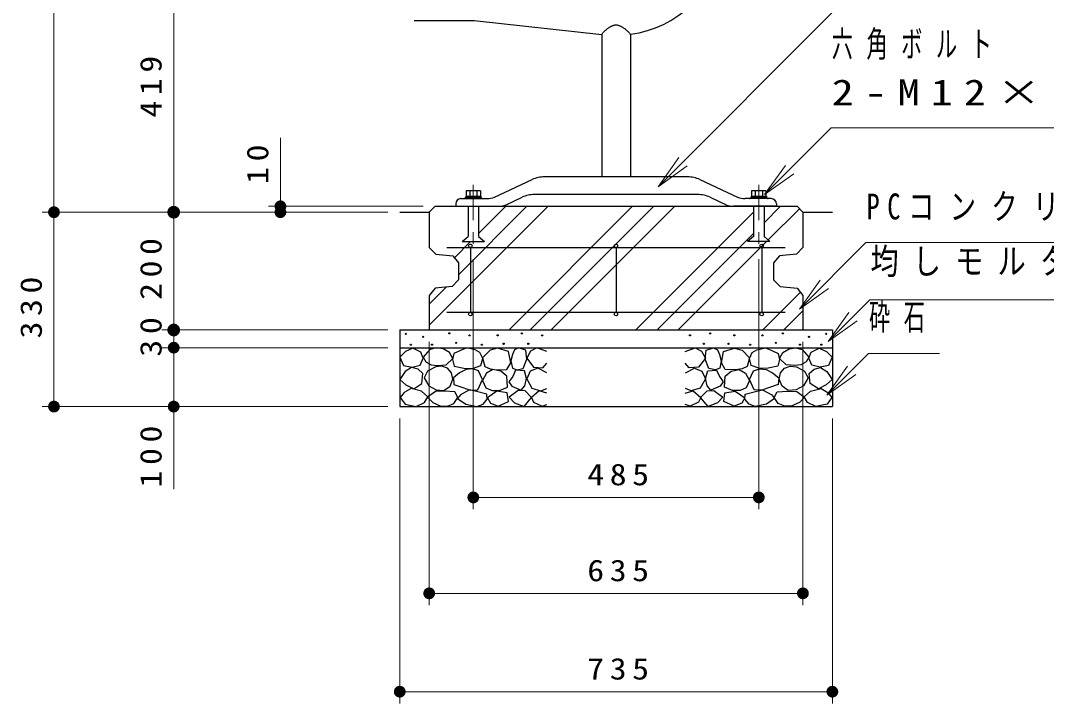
# Model space of a CAD drawing. Units: millimetres on the paper, scale 1:20. Extents: x -365 to 0, y 0 to 257.
# Drawn here: x -144.3 to -57.1, y 63.1 to 121.1 of the extents above; entities that cross this region are included whole.
import ezdxf

# ---------------------------------------------------------------- set-up
doc = ezdxf.new("R2010")
doc.units = ezdxf.units.MM
doc.linetypes.add('USER2', pattern=[6, 3, -1, 1, -1])
doc.layers.add('LY_1', color=3, linetype='Continuous', lineweight=25)
doc.styles.add('ＭＳ ゴシック', font='')
doc.styles.get('ＭＳ ゴシック').set_extended_font_data('MS Gothic')

# ---------------------------------------------------------------- blocks, each defined once
blk = doc.blocks.new('filled_dot')
at = {"color": 0, "linetype": 'Continuous', "lineweight": -2, "const_width": 1.25}
blk.add_lwpolyline([(-0.625, 0, 1), (0.625, 0, 1)], format="xyb", close=True, dxfattribs=at)

msp = doc.modelspace()

# ---------------------------------------------------------------- linework, layer by layer
at = {"layer": 'LY_1', "color": 7, "lineweight": 13}
for p, q in [((-141.432, 104.795), (-141.432, 144.795)), ((-131.259, 104.795), (-131.259, 125.745)), ((-122.193, 104.795), (-122.193, 111.107)), ((-90.105, 106.951), (-88.337, 109.426)), ((-90.105, 106.951), (-87.983, 109.073)), ((-87.63, 108.719), (-90.105, 106.951)), ((-81.066, 106.294), (-79.299, 108.769)), ((-81.066, 106.294), (-78.945, 108.415)), ((-78.591, 108.061), (-81.066, 106.294)), ((-113.055, 104.795), (-142.432, 104.795)), ((-141.432, 88.295), (-141.432, 104.795)), ((-113.055, 104.795), (-132.259, 104.795)), ((-131.259, 94.795), (-131.259, 104.795)), ((-110.055, 105.295), (-123.193, 105.295)), ((-113.055, 104.795), (-123.193, 104.795)), ((-109.555, 95.195), (-99.455, 105.295)), ((-107.055, 99.491), (-101.251, 105.295)), ((-105.355, 102.987), (-103.047, 105.295)), ((-102.771, 94.795), (-92.271, 105.295)), ((-100.975, 94.795), (-90.475, 105.295)), ((-99.179, 94.795), (-88.679, 105.295)), ((-91.995, 94.795), (-82.005, 104.784)), ((-81.105, 103.888), (-79.699, 105.295)), ((-80.762, 102.435), (-78.104, 105.093)), ((-90.199, 94.795), (-82.005, 102.988)), ((-107.415, 100.927), (-106.047, 102.295)), ((-88.403, 94.795), (-80.903, 102.295)), ((-105.805, 100.795), (-105.805, 79.584)), ((-81.555, 100.795), (-81.555, 79.584)), ((-78.104, 96.559), (-76.336, 99.034)), ((-78.104, 96.559), (-75.982, 98.68)), ((-109.555, 96.991), (-108.106, 98.44)), ((-81.218, 94.795), (-78.017, 97.996)), ((-75.629, 98.327), (-78.104, 96.559)), ((-79.422, 94.795), (-77.805, 96.412)), ((-75.67, 93.808), (-73.902, 96.283)), ((-75.67, 93.808), (-73.549, 95.929)), ((-73.195, 95.576), (-75.67, 93.808)), ((-113.055, 94.795), (-132.259, 94.795)), ((-131.259, 93.295), (-131.259, 94.795)), ((-113.055, 93.295), (-132.259, 93.295)), ((-131.259, 81.291), (-131.259, 93.295)), ((-109.555, 93.795), (-109.555, 71.44)), ((-77.805, 93.795), (-77.805, 71.44)), ((-75.776, 89.258), (-74.008, 91.733)), ((-75.776, 89.258), (-73.654, 91.38)), ((-73.301, 91.026), (-75.776, 89.258)), ((-113.055, 88.295), (-142.432, 88.295)), ((-112.055, 87.295), (-112.055, 63.092)), ((-75.305, 87.295), (-75.305, 63.092)), ((-81.555, 80.584), (-105.805, 80.584)), ((-77.805, 72.44), (-109.555, 72.44)), ((-75.305, 64.092), (-112.055, 64.092))]:
    msp.add_line(p, q, dxfattribs=at)
at = {"layer": 'LY_1'}
for p, q in [((-110.828, 121.065), (-105.747, 121.065)), ((-105.747, 121.065), (-94.895, 119.892)), ((-94.895, 119.892), (-94.895, 107.795)), ((-92.465, 119.895), (-92.465, 107.795)), ((-104.006, 106.083), (-100.805, 107.564)), ((-87.605, 107.795), (-99.755, 107.795)), ((-86.556, 107.564), (-83.355, 106.083)), ((-106.411, 106.61), (-106.411, 106.16)), ((-105.199, 106.61), (-106.411, 106.61)), ((-106.108, 106.61), (-106.108, 106.16)), ((-105.502, 106.61), (-105.502, 106.16)), ((-105.199, 106.61), (-105.199, 106.16)), ((-82.161, 106.61), (-82.161, 106.16)), ((-80.949, 106.61), (-82.161, 106.61)), ((-81.858, 106.61), (-81.858, 106.16)), ((-81.252, 106.61), (-81.252, 106.16)), ((-80.949, 106.61), (-80.949, 106.16)), ((-107.305, 105.495), (-107.305, 105.295)), ((-106.855, 105.945), (-104.635, 105.945)), ((-106.526, 105.974), (-106.485, 106.015)), ((-106.455, 106.16), (-106.455, 106.045)), ((-106.455, 106.16), (-105.155, 106.16)), ((-106.455, 106.045), (-105.155, 106.045)), ((-105.155, 106.16), (-105.155, 106.045)), ((-105.126, 106.015), (-105.085, 105.974)), ((-103.029, 105.433), (-101.666, 106.064)), ((-86.744, 106.295), (-100.616, 106.295)), ((-85.695, 106.064), (-84.332, 105.433)), ((-80.505, 105.945), (-82.725, 105.945)), ((-82.235, 106.015), (-82.276, 105.974)), ((-82.205, 106.16), (-82.205, 106.045)), ((-82.205, 106.16), (-80.905, 106.16)), ((-80.947, 106.045), (-82.164, 106.045)), ((-80.905, 106.16), (-80.905, 106.045)), ((-80.835, 105.974), (-80.876, 106.015)), ((-80.055, 105.495), (-80.055, 105.295)), ((-112.055, 104.795), (-109.555, 104.795)), ((-109.055, 105.295), (-109.555, 104.795)), ((-109.555, 104.795), (-109.555, 101.795)), ((-109.055, 105.295), (-78.305, 105.295)), ((-107.305, 105.295), (-103.658, 105.295)), ((-106.255, 105.295), (-106.255, 102.745)), ((-105.355, 105.295), (-105.355, 102.745)), ((-80.055, 105.295), (-83.702, 105.295)), ((-82.005, 105.295), (-82.005, 102.745)), ((-81.105, 105.295), (-81.105, 102.745)), ((-78.305, 105.295), (-77.805, 104.795)), ((-77.805, 104.795), (-75.305, 104.795)), ((-77.805, 104.795), (-77.805, 101.795)), ((-106.755, 102.295), (-106.255, 102.745)), ((-106.755, 102.295), (-104.855, 102.295)), ((-105.355, 102.745), (-104.855, 102.295)), ((-82.005, 102.745), (-82.505, 102.295)), ((-80.605, 102.295), (-82.505, 102.295)), ((-80.605, 102.295), (-81.105, 102.745)), ((-109.555, 101.795), (-109, 101.239)), ((-109, 101.239), (-107.553, 101.094)), ((-108.055, 101.795), (-79.305, 101.795)), ((-106.055, 101.795), (-106.055, 96.295)), ((-93.68, 101.795), (-93.68, 96.295)), ((-81.305, 101.795), (-81.305, 96.295)), ((-78.361, 101.239), (-79.808, 101.094)), ((-77.805, 101.795), (-78.361, 101.239)), ((-107.553, 101.094), (-107.055, 100.486)), ((-107.055, 100.486), (-107.055, 99.045)), ((-79.808, 101.094), (-80.305, 100.486)), ((-80.305, 100.486), (-80.305, 99.045)), ((-107.611, 98.489), (-109.058, 98.344)), ((-107.055, 99.045), (-107.611, 98.489)), ((-80.305, 99.045), (-79.75, 98.489)), ((-79.75, 98.489), (-78.303, 98.344)), ((-109.058, 98.344), (-109.555, 97.736)), ((-109.555, 97.736), (-109.555, 94.795)), ((-78.303, 98.344), (-77.805, 97.736)), ((-77.805, 97.736), (-77.805, 94.795)), ((-108.055, 96.295), (-79.305, 96.295)), ((-112.055, 94.795), (-112.055, 88.295)), ((-112.055, 94.795), (-75.305, 94.795)), ((-75.305, 94.795), (-75.305, 88.295)), ((-112.055, 93.295), (-75.305, 93.295)), ((-112.055, 88.295), (-75.305, 88.295))]:
    msp.add_line(p, q, dxfattribs=at)
at = {"layer": 'LY_1', "color": 7, "linetype": 'USER2', "lineweight": 13}
for p, q in [((-105.805, 107.11), (-105.805, 101.795)), ((-81.555, 107.11), (-81.555, 101.795))]:
    msp.add_line(p, q, dxfattribs=at)
at = {"layer": 'LY_1', "color": 7, "lineweight": 13}
for points in [[(-90.105, 106.951), (-75.055, 122.001), (-17.877, 122.001)], [(-81.066, 106.294), (-75.409, 111.95), (-36.359, 111.95)], [(-78.104, 96.559), (-72.447, 102.216), (-48.402, 102.216)], [(-75.67, 93.808), (-72.134, 97.344), (-30.073, 97.344)], [(-75.776, 89.258), (-72.24, 92.794), (-66.19, 92.794)]]:
    msp.add_lwpolyline(points, dxfattribs=at)
at = {"layer": 'LY_1'}
for points in [[(-94.895, 119.892), (-94.863, 119.935), (-94.83, 119.977), (-94.796, 120.018), (-94.761, 120.058), (-94.725, 120.097), (-94.687, 120.135), (-94.649, 120.173), (-94.61, 120.209), (-94.57, 120.245), (-94.528, 120.28), (-94.486, 120.314), (-94.443, 120.348), (-94.399, 120.381), (-94.354, 120.413), (-94.309, 120.445), (-94.267, 120.473), (-94.224, 120.5), (-94.181, 120.527), (-94.137, 120.552), (-94.093, 120.576), (-94.048, 120.598), (-94.003, 120.619), (-93.958, 120.638), (-93.912, 120.654), (-93.866, 120.668), (-93.82, 120.679), (-93.773, 120.688), (-93.727, 120.693), (-93.68, 120.695), (-93.634, 120.693), (-93.587, 120.688), (-93.541, 120.679), (-93.495, 120.668), (-93.449, 120.654), (-93.403, 120.638), (-93.358, 120.619), (-93.312, 120.598), (-93.268, 120.576), (-93.224, 120.552), (-93.18, 120.526), (-93.137, 120.5), (-93.094, 120.473), (-93.052, 120.445), (-93.006, 120.413), (-92.962, 120.381), (-92.918, 120.348), (-92.875, 120.315), (-92.832, 120.281), (-92.791, 120.246), (-92.751, 120.21), (-92.712, 120.174), (-92.673, 120.137), (-92.636, 120.099), (-92.6, 120.06), (-92.565, 120.02), (-92.53, 119.98), (-92.497, 119.938), (-92.465, 119.895)], [(-99.555, 92.96), (-100.411, 93.276), (-100.949, 93.007), (-101.266, 92.405), (-100.68, 91.645), (-99.904, 91.581), (-99.555, 91.977)], [(-87.805, 92.96), (-86.95, 93.276), (-86.411, 93.007), (-86.094, 92.405), (-86.68, 91.645), (-87.457, 91.581), (-87.805, 91.977)], [(-99.571, 91.154), (-100.331, 91.55), (-100.965, 91.296), (-101.266, 90.647), (-100.823, 89.87), (-100.062, 89.633), (-99.571, 89.839)], [(-87.789, 91.154), (-87.029, 91.55), (-86.395, 91.296), (-86.094, 90.647), (-86.538, 89.87), (-87.298, 89.633), (-87.789, 89.839)], [(-99.555, 89.427), (-100.221, 89.633), (-100.87, 89.078), (-100.696, 88.682), (-99.967, 88.318), (-99.555, 88.476)], [(-87.805, 89.427), (-87.14, 89.633), (-86.49, 89.078), (-86.665, 88.682), (-87.393, 88.318), (-87.805, 88.476)]]:
    msp.add_lwpolyline(points, dxfattribs=at)
for points in [[(-110.933, 93.265), (-111.566, 92.964), (-112.042, 92.488), (-111.741, 91.791), (-111.012, 91.649), (-110.315, 91.807), (-110.061, 92.393), (-110.251, 92.9)], [(-108.962, 93.269), (-109.489, 93.134), (-110.07, 92.499), (-109.84, 92.08), (-109.383, 91.843), (-108.867, 91.769), (-108.124, 91.837), (-107.556, 92.377), (-107.84, 92.877), (-108.373, 93.188)], [(-106.371, 93.28), (-106.908, 93.056), (-107.453, 92.787), (-107.57, 92.286), (-107.436, 91.722), (-106.612, 91.561), (-105.887, 91.516), (-105.162, 91.776), (-105.01, 92.385), (-105.243, 92.895), (-105.646, 93.118)], [(-102.478, 92.704), (-102.614, 92.18), (-102.487, 91.549), (-102.117, 91.422), (-101.567, 91.513), (-101.26, 92.325), (-101.341, 93.083), (-101.955, 93.291), (-102.307, 93.11)], [(-84.882, 92.704), (-84.747, 92.18), (-84.873, 91.549), (-85.243, 91.422), (-85.794, 91.513), (-86.101, 92.325), (-86.019, 93.083), (-85.406, 93.291), (-85.054, 93.11)], [(-80.99, 93.28), (-80.453, 93.056), (-79.907, 92.787), (-79.791, 92.286), (-79.925, 91.722), (-80.748, 91.561), (-81.473, 91.516), (-82.198, 91.776), (-82.35, 92.385), (-82.118, 92.895), (-81.715, 93.118)], [(-78.399, 93.269), (-77.872, 93.134), (-77.291, 92.499), (-77.52, 92.08), (-77.978, 91.843), (-78.494, 91.769), (-79.237, 91.837), (-79.804, 92.377), (-79.521, 92.877), (-78.987, 93.188)], [(-76.428, 93.265), (-75.794, 92.964), (-75.319, 92.488), (-75.62, 91.791), (-76.349, 91.649), (-77.046, 91.807), (-77.299, 92.393), (-77.109, 92.9)], [(-103.751, 93.253), (-104.381, 93.092), (-105.012, 92.425), (-104.826, 91.708), (-104.386, 91.492), (-103.825, 91.423), (-102.96, 91.448), (-102.626, 92.017), (-102.811, 92.981)], [(-83.61, 93.253), (-82.979, 93.092), (-82.349, 92.425), (-82.534, 91.708), (-82.975, 91.492), (-83.536, 91.423), (-84.401, 91.448), (-84.735, 92.017), (-84.549, 92.981)], [(-111.059, 91.617), (-111.598, 91.269), (-112.042, 90.587), (-111.535, 90.128), (-110.869, 89.811), (-110.172, 90.255), (-110.093, 91.094), (-110.501, 91.457)], [(-109.597, 90.053), (-108.975, 89.708), (-108.299, 89.661), (-107.786, 90.022), (-107.542, 90.62), (-107.654, 91.158), (-108.002, 91.566), (-108.468, 91.731), (-109.002, 91.675), (-109.692, 91.306), (-109.989, 90.729)], [(-77.764, 90.053), (-78.385, 89.708), (-79.061, 89.661), (-79.575, 90.022), (-79.818, 90.62), (-79.706, 91.158), (-79.358, 91.566), (-78.893, 91.731), (-78.358, 91.675), (-77.669, 91.306), (-77.372, 90.729)], [(-76.301, 91.617), (-75.762, 91.269), (-75.319, 90.587), (-75.826, 90.128), (-76.491, 89.811), (-77.188, 90.255), (-77.267, 91.094), (-76.859, 91.457)], [(-106.421, 91.449), (-106.975, 91.152), (-107.502, 90.733), (-107.448, 90.178), (-106.705, 89.908), (-106.069, 89.692), (-105.421, 89.719), (-105.015, 90.584), (-105.367, 91.341), (-105.87, 91.505)], [(-104.137, 91.441), (-104.681, 91.132), (-105.015, 90.514), (-104.743, 89.896), (-104.218, 89.647), (-103.581, 89.649), (-102.888, 89.945), (-102.95, 90.872), (-103.473, 91.295)], [(-102.225, 91.372), (-102.46, 90.852), (-102.782, 90.395), (-102.522, 90.024), (-101.743, 89.69), (-101.416, 90.051), (-101.286, 90.679), (-101.471, 91.335)], [(-85.135, 91.372), (-84.9, 90.852), (-84.579, 90.395), (-84.838, 90.024), (-85.617, 89.69), (-85.944, 90.051), (-86.074, 90.679), (-85.889, 91.335)], [(-83.224, 91.441), (-82.68, 91.132), (-82.346, 90.514), (-82.618, 89.896), (-83.143, 89.647), (-83.78, 89.649), (-84.472, 89.945), (-84.41, 90.872), (-83.887, 91.295)], [(-80.94, 91.449), (-80.386, 91.152), (-79.859, 90.733), (-79.913, 90.178), (-80.656, 89.908), (-81.291, 89.692), (-81.94, 89.719), (-82.345, 90.584), (-81.994, 91.341), (-81.49, 91.505)], [(-111.1, 89.82), (-111.669, 89.501), (-112.007, 89.079), (-111.604, 88.513), (-110.661, 88.31), (-109.945, 88.629), (-109.672, 89.134), (-110.211, 89.589)], [(-76.26, 89.82), (-75.691, 89.501), (-75.353, 89.079), (-75.757, 88.513), (-76.7, 88.31), (-77.415, 88.629), (-77.689, 89.134), (-77.149, 89.589)], [(-108.245, 89.613), (-109.029, 89.573), (-109.691, 89.1), (-109.259, 88.64), (-108.57, 88.329), (-108.004, 88.321), (-107.461, 88.546), (-107.124, 89.073), (-107.38, 89.559)], [(-106.13, 89.705), (-106.9, 89.286), (-107.144, 88.989), (-106.454, 88.502), (-105.508, 88.313), (-104.978, 88.497), (-104.63, 88.921), (-104.657, 89.34), (-105.522, 89.57)], [(-103.808, 89.597), (-104.611, 89.041), (-104.353, 88.596), (-103.709, 88.324), (-102.831, 88.731), (-102.918, 89.473)], [(-101.991, 89.661), (-102.757, 89.092), (-102.312, 88.623), (-101.496, 88.314), (-100.866, 89.068), (-101.41, 89.636)], [(-85.37, 89.661), (-84.603, 89.092), (-85.048, 88.623), (-85.864, 88.314), (-86.495, 89.068), (-85.951, 89.636)], [(-83.553, 89.597), (-82.749, 89.041), (-83.007, 88.596), (-83.652, 88.324), (-84.529, 88.731), (-84.443, 89.473)], [(-81.231, 89.705), (-80.46, 89.286), (-80.217, 88.989), (-80.906, 88.502), (-81.852, 88.313), (-82.382, 88.497), (-82.731, 88.921), (-82.704, 89.34), (-81.839, 89.57)], [(-79.115, 89.613), (-78.331, 89.573), (-77.669, 89.1), (-78.102, 88.64), (-78.791, 88.329), (-79.356, 88.321), (-79.899, 88.546), (-80.237, 89.073), (-79.98, 89.559)]]:
    msp.add_lwpolyline(points, close=True, dxfattribs=at)
for centre, radius in [((-106.055, 101.945), 0.15), ((-93.68, 101.945), 0.15), ((-81.305, 101.945), 0.15), ((-106.055, 96.145), 0.15), ((-93.68, 96.145), 0.15), ((-81.305, 96.145), 0.15), ((-111.535, 94.467), 0.05), ((-110.067, 94.215), 0.05), ((-107.844, 94.509), 0.05), ((-106.124, 94.341), 0.05), ((-103.733, 94.341), 0.05), ((-101.678, 94.509), 0.05), ((-99.958, 94.341), 0.05), ((-87.402, 94.341), 0.05), ((-85.682, 94.509), 0.05), ((-83.627, 94.341), 0.05), ((-81.236, 94.341), 0.05), ((-79.517, 94.509), 0.05), ((-77.293, 94.215), 0.05), ((-75.825, 94.467), 0.05), ((-111.116, 93.544), 0.05), ((-109.312, 93.544), 0.05), ((-107.257, 93.712), 0.05), ((-105.076, 93.544), 0.05), ((-103.23, 93.628), 0.05), ((-101.133, 93.628), 0.05), ((-86.228, 93.628), 0.05), ((-84.13, 93.628), 0.05), ((-82.285, 93.544), 0.05), ((-80.104, 93.712), 0.05), ((-78.048, 93.544), 0.05), ((-76.245, 93.544), 0.05)]:
    msp.add_circle(centre, radius, dxfattribs=at)
for centre, radius, start, end in [((-93.68, 129.03), 9.215, 277.57703, 349.834), ((-99.755, 105.295), 2.5, 89.99998, 114.8206), ((-87.605, 105.295), 2.5, 65.17946, 89.99998), ((-106.855, 105.495), 0.45, 89.99998, 179.99996), ((-106.597, 106.045), 0.1, 270.00002, 315.00046), ((-106.414, 105.945), 0.1, 89.99998, 135.00001), ((-105.197, 105.945), 0.1, 45, 89.99998), ((-105.014, 106.045), 0.1, 224.99999, 270.00002), ((-104.635, 107.445), 1.5, 270.00002, 294.82059), ((-100.616, 103.795), 2.5, 89.99998, 114.8206), ((-86.744, 103.795), 2.5, 65.17946, 89.99998), ((-82.725, 107.445), 1.5, 245.1794, 270.00002), ((-82.347, 106.045), 0.1, 269.99996, 315), ((-82.164, 105.945), 0.1, 89.99998, 134.99996), ((-80.947, 105.945), 0.1, 44.99995, 89.99998), ((-80.764, 106.045), 0.1, 224.99952, 269.99996), ((-80.505, 105.495), 0.45, 0, 89.99998), ((-103.658, 106.795), 1.5, 270.00002, 294.82057), ((-83.702, 106.795), 1.5, 245.17947, 270.00002)]:
    msp.add_arc(centre, radius, start, end, dxfattribs=at)

# ---------------------------------------------------------------- block references
at = {"layer": 'LY_1', "color": 7, "lineweight": 13}
for p, xscale, yscale, rotation in [((-122.193, 105.295), 0.4, 0.4, 270), ((-141.432, 104.795), 0.4, 0.4, 270), ((-131.259, 104.795), 0.431, 0.431, 270), ((-131.259, 104.795), 0.4, 0.4, 90), ((-122.193, 104.795), 0.4, 0.4, 90), ((-131.259, 94.795), 0.431, 0.431, 270), ((-131.259, 93.295), 0.4, 0.4, 270), ((-141.432, 88.295), 0.4, 0.4, 90), ((-131.259, 88.295), 0.4, 0.4, 90), ((-81.555, 80.584), 0.4, 0.4, 180), ((-77.805, 72.44), 0.4, 0.4, 180), ((-75.305, 64.092), 0.4, 0.4, 180)]:
    msp.add_blockref('filled_dot', p, dxfattribs=dict(at, xscale=xscale, yscale=yscale, rotation=rotation))
at = {"layer": 'LY_1', "color": 7, "lineweight": 13, "xscale": 0.4, "yscale": 0.4}
for p in [(-105.805, 80.584), (-109.555, 72.44), (-112.055, 64.092)]:
    msp.add_blockref('filled_dot', p, dxfattribs=at)

# ---------------------------------------------------------------- texts
at = {"layer": 'LY_1', "color": 7, "style": 'ＭＳ ゴシック'}
for s, insert, char_height, attachment_point in [('\\T1.64;\\W0.6;六角ボルト', (-75.359, 118.95), 2.199, 4), ('\\T1.5;\\W1.25;2-M12×35L\\~SUS', (-75.359, 114.95), 2.199, 4), ('\\T1.57;\\W0.75;PCコンクリ－ト', (-72.402, 105.216), 2.199, 4), ('\\T1.5;\\W0.8;均しモルタル1:3(空練り)', (-72.073, 100.344), 2.199, 4), ('\\T1.64;\\W0.6;砕石', (-72.19, 95.794), 2.199, 4), ('\\T1.33;\\W1.15;485', (-93.264, 81.584), 1.833, 8), ('\\T1.33;\\W1.15;635', (-93.264, 73.44), 1.833, 8), ('\\T1.33;\\W1.15;735', (-93.264, 65.092), 1.833, 8)]:
    msp.add_mtext(s, dxfattribs=dict(at, insert=insert, char_height=char_height, attachment_point=attachment_point))
at = {"layer": 'LY_1', "color": 7, "char_height": 1.833, "attachment_point": 8, "rotation": 90, "style": 'ＭＳ ゴシック'}
for s, insert in [('\\T1.33;\\W1.15;419', (-132.259, 115.686)), ('\\T1.34;\\W1.15;10', (-123.193, 109.107)), ('\\T1.33;\\W1.15;200', (-132.259, 100.211)), ('\\T1.33;\\W1.15;330', (-142.432, 96.937)), ('\\T1.34;\\W1.15;30', (-132.259, 94.449)), ('\\T1.33;\\W1.15;100', (-132.259, 84.291))]:
    msp.add_mtext(s, dxfattribs=dict(at, insert=insert))

doc.saveas('drawing.dxf')
